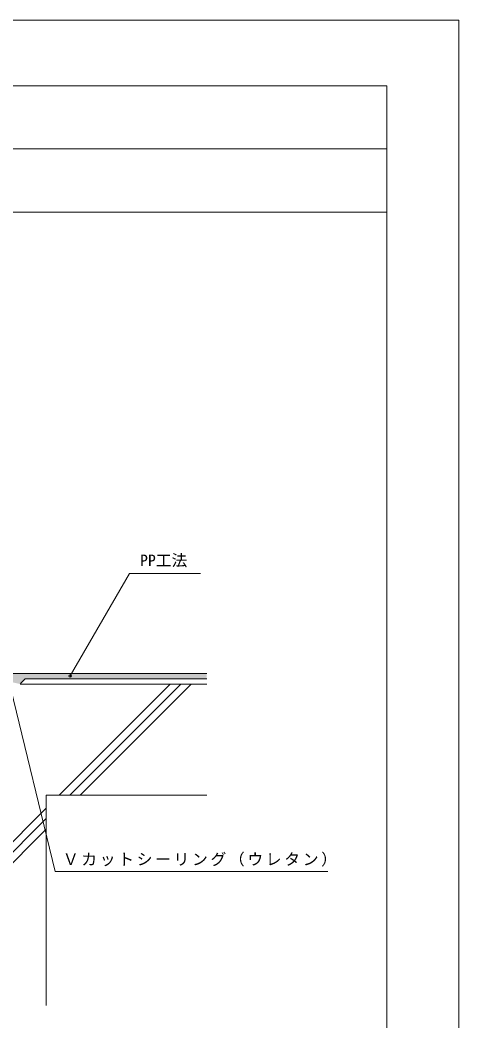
# Model space of a CAD drawing. Units: millimetres, scale not verified. Extents: x -505 to 545, y -737 to 748.
# Drawn here: x 127 to 545, y -203 to 748 of the extents above; entities that cross this region are included whole.
import ezdxf
from ezdxf.enums import TextEntityAlignment as Align

# ---------------------------------------------------------------- set-up
doc = ezdxf.new("R2010")
doc.units = ezdxf.units.MM
doc.header["$LTSCALE"] = 5
doc.header["$PDMODE"] = 32
doc.header["$PDSIZE"] = 2.5
for name, color, linetype, lineweight in [('0-0_0', 6, 'Continuous', 18), ('0-1_WAKU', 6, 'Continuous', 18), ('0-2_KUTAI', 2, 'Continuous', 18), ('0-8_0-4', 4, 'Continuous', 18), ('0-9_0-5', 7, 'Continuous', 18)]:
    doc.layers.add(name, color=color, linetype=linetype, lineweight=lineweight)
doc.styles.add('ＭＳ ゴシック', font='')
doc.styles.get('ＭＳ ゴシック').set_extended_font_data('MS Gothic')

msp = doc.modelspace()

# ---------------------------------------------------------------- linework, layer by layer
at = {"layer": '0-0_0'}
for p, q in [((476.215, 685.928), (-436.285, 685.928)), ((476.215, 685.928), (476.215, -674.072)), ((476.215, 625.928), (-436.285, 625.928)), ((476.215, 565.928), (-436.285, 565.928))]:
    msp.add_line(p, q, dxfattribs=at)
at = {"layer": '0-0_0', "color": 7}
msp.add_lwpolyline([(-505.035, -736.572), (544.965, -736.572), (544.965, 748.428), (-505.035, 748.428)], close=True, dxfattribs=at)
at = {"layer": '0-1_WAKU'}
for q in [(-436.285, 685.928), (476.215, -674.072)]:
    msp.add_line((476.215, 685.928), q, dxfattribs=at)
at = {"layer": '0-2_KUTAI', "color": 4}
for p, q in [((175.102, 124.928), (231.375, 222.397)), ((231.306, 222.437), (299.159, 222.437)), ((118.693, 112.792), (160.857, -60.971)), ((160.857, -60.971), (420.232, -60.971))]:
    msp.add_line(p, q, dxfattribs=at)
msp.add_point((175.102, 124.928), dxfattribs=at)
at = {"layer": '0-2_KUTAI', "color": 7}
for points in [[(304.99, 122.232), (99.047, 127.212), (96.908, 124.628)], [(96.908, 124.628), (127.354, 117.232), (132.354, 122.232)], [(96.908, 124.628), (132.354, 122.232), (304.99, 122.232)], [(304.99, 122.232), (304.99, 127.232), (99.047, 127.212)]]:
    msp.add_solid(points, dxfattribs=at)
at = {"layer": '0-8_0-4', "color": 2}
for p, q in [((98.854, 127.232), (304.99, 127.232)), ((132.354, 122.232), (304.99, 122.232))]:
    msp.add_line(p, q, dxfattribs=at)
at = {"layer": '0-8_0-4', "color": 7}
for p, q in [((127.382, 117.232), (304.99, 117.232)), ((132.354, 122.232), (304.99, 122.232)), ((152.354, 11.596), (152.354, -188.123)), ((172.354, 11.596), (152.354, 11.596)), ((172.354, 11.596), (304.99, 11.596))]:
    msp.add_line(p, q, dxfattribs=at)
at = {"layer": '0-8_0-4'}
for p, q in [((270.353, 117.232), (164.718, 11.596)), ((280.252, 117.232), (174.617, 11.596)), ((290.151, 117.232), (184.516, 11.596)), ((152.354, -0.767), (-35.001, -188.123)), ((152.354, -10.666), (-25.102, -188.123)), ((152.354, -20.565), (-15.203, -188.123))]:
    msp.add_line(p, q, dxfattribs=at)
at = {"layer": '0-9_0-5', "color": 2}
msp.add_line((132.354, 122.232), (127.797, 117.674), dxfattribs=at)

# ---------------------------------------------------------------- texts
at = {"layer": '0-2_KUTAI', "color": 4, "style": 'ＭＳ ゴシック'}
msp.add_text('PP工法', height=11, dxfattribs=at).set_placement((241.553, 226.029), align=Align.BOTTOM_LEFT)
at = {"layer": '0-2_KUTAI', "color": 7, "insert": (168.133, -56.191), "char_height": 11, "attachment_point": 7, "style": 'ＭＳ ゴシック'}
msp.add_mtext('\\T1.17;Ｖカットシーリング（ウレタン）', dxfattribs=at)

doc.saveas('drawing.dxf')
